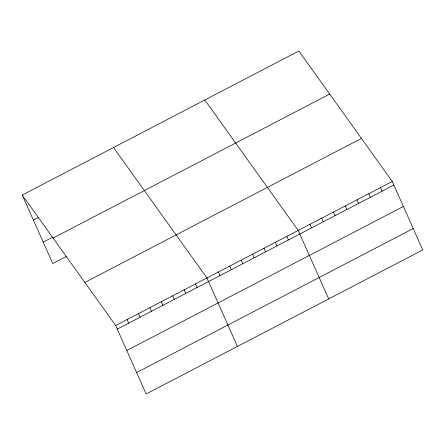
<?xml version="1.0" encoding="UTF-8"?>
<svg xmlns="http://www.w3.org/2000/svg" width="445" height="445" viewBox="0 0 445 445"><rect width="100%" height="100%" fill="white"/><g stroke="black" fill="none" stroke-linecap="round" stroke-linejoin="round"><path stroke-width="0.67" d="M22.25 195.043L298.851 51.025L392.251 181.46L422.75 249.957L146.149 393.975L115.656 325.479L22.25 195.043L52.749 263.54L66.561 256.353M33.386 220.064L38.793 217.249M43.21 242.13L52.822 237.124M53.072 238.086L329.673 94.067M84.828 282.436L361.429 138.417M115.656 325.479L392.251 181.46M117.258 329.083L393.858 185.059M126.792 350.499L403.393 206.474M136.615 372.56L413.216 228.541M204.806 99.992L298.211 230.427L328.705 298.923M113.525 147.518L206.931 277.953L237.43 346.449M380.497 187.579L382.105 191.183M368.744 193.697L370.346 197.302M356.985 199.822L358.592 203.426M345.231 205.94L346.839 209.545M333.477 212.065L335.079 215.664M321.718 218.184L323.326 221.788M309.965 224.302L311.572 227.907M286.803 236.367L288.405 239.966M275.388 242.308L276.996 245.913M263.98 248.249L265.587 251.853M252.571 254.19L254.173 257.794M241.162 260.13L242.764 263.735M229.754 266.071L231.356 269.676M218.339 272.012L219.947 275.616M195.522 283.893L197.129 287.498M184.113 289.834L185.715 293.439M172.705 295.775L174.307 299.379M161.296 301.716L162.898 305.32M149.882 307.656L151.489 311.261M138.473 313.597L140.08 317.202M127.064 319.538L128.666 323.142"/></g></svg>
